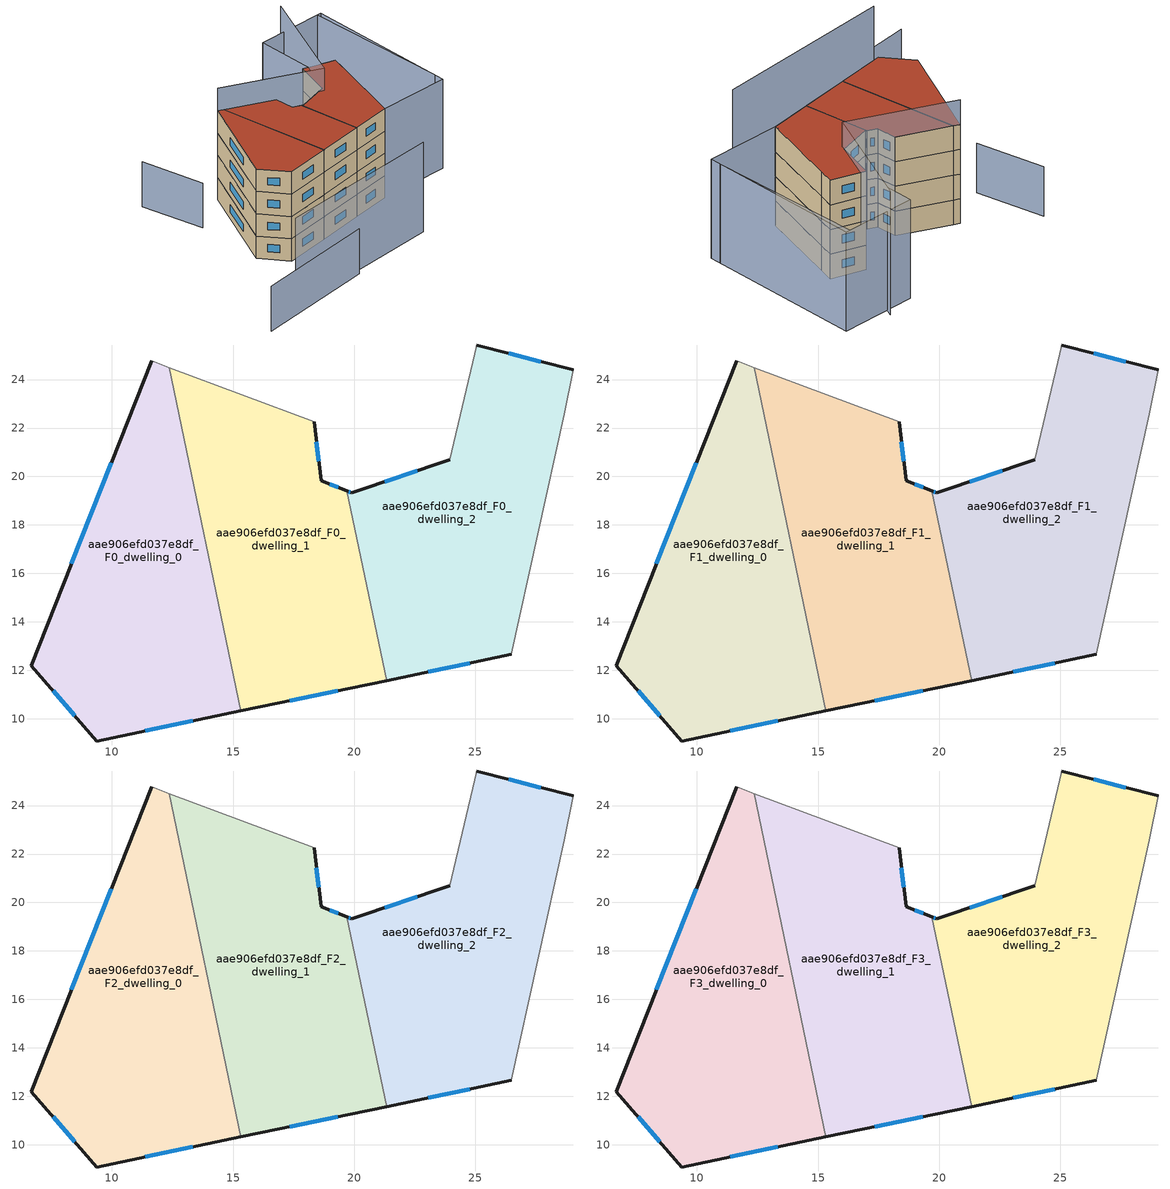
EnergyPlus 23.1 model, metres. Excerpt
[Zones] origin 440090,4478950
aae906efd037e8df_F0_dwelling_0
 floor ground (EU_floor_Construction): 12.36,24.5 15.33,10.32 9.38,9.08 6.67,12.19 11.64,24.77 z0
 wall outside (EU_wall_Construction): 11.64,24.77 6.67,12.19 9.38,9.08 15.33,10.32 z0:3
 wall adiabatic (EU_wall_Construction): 12.36,24.5 11.64,24.77 z0:3
 wall to aae906efd037e8df_F0_dwelling_1 (EU_wall_Construction): 15.33,10.32 12.36,24.5 z0:3
 window (EU_Window_Construction): 11.37,9.49 13.34,9.91 / 7.57,11.15 8.47,10.12 / 9.97,20.56 8.33,16.39 z1:2
aae906efd037e8df_F0_dwelling_1
 floor ground (EU_floor_Construction): 18.35,22.25 18.63,19.83 19.7,19.4 21.34,11.58 15.33,10.32 12.36,24.5 z0
 wall outside (EU_wall_Construction): 15.33,10.32 21.34,11.58 / 19.7,19.4 18.63,19.83 18.35,22.25 z0:3
 wall adiabatic (EU_wall_Construction): 18.35,22.25 12.36,24.5 z0:3
 wall to aae906efd037e8df_F0_dwelling_2 (EU_wall_Construction): 21.34,11.58 19.7,19.4 z0:3
 window (EU_Window_Construction): 17.34,10.74 19.33,11.16 / 18.54,20.64 18.44,21.44 / 19.34,19.55 18.99,19.69 z1:2
aae906efd037e8df_F0_dwelling_2
 floor ground (EU_floor_Construction): 29.05,24.4 28.67,22.58 26.49,12.65 21.34,11.58 19.7,19.4 19.91,19.32 23.95,20.7 25.05,25.43 z0
 wall outside (EU_wall_Construction): 29.05,24.4 25.05,25.43 / 21.34,11.58 26.49,12.65 / 19.7,19.4 19.91,19.32 / 23.95,20.7 19.91,19.32 z0:3
 wall adiabatic (EU_wall_Construction): 26.49,12.65 28.67,22.58 29.05,24.4 / 25.05,25.43 23.95,20.7 z0:3
 window (EU_Window_Construction): 27.71,24.74 26.39,25.08 / 23.06,11.94 24.77,12.29 / 19.77,19.37 19.84,19.35 / 22.6,20.24 21.26,19.78 z1:2
aae906efd037e8df_F1_dwelling_0
 floor to aae906efd037e8df_F0_dwelling_0 (EU_floor_Construction): 12.36,24.5 15.33,10.32 9.38,9.08 6.67,12.19 11.63,24.77 z3
 wall outside (EU_wall_Construction): 11.64,24.77 6.67,12.19 9.38,9.08 15.33,10.32 z3:6
 wall adiabatic (EU_wall_Construction): 12.36,24.5 11.64,24.77 z3:6
 wall to aae906efd037e8df_F1_dwelling_1 (EU_wall_Construction): 15.33,10.32 12.36,24.5 z3:6
 window (EU_Window_Construction): 11.37,9.49 13.34,9.91 / 7.57,11.15 8.47,10.12 / 9.97,20.56 8.33,16.39 z4:5
aae906efd037e8df_F1_dwelling_1
 floor to aae906efd037e8df_F0_dwelling_1 (EU_floor_Construction): 18.35,22.25 18.63,19.83 19.7,19.4 21.34,11.58 15.33,10.32 12.36,24.5 z3
 wall outside (EU_wall_Construction): 15.33,10.32 21.34,11.58 / 19.7,19.4 18.63,19.83 18.35,22.25 z3:6
 wall adiabatic (EU_wall_Construction): 18.35,22.25 12.36,24.5 z3:6
 wall to aae906efd037e8df_F1_dwelling_2 (EU_wall_Construction): 21.34,11.58 19.7,19.4 z3:6
 window (EU_Window_Construction): 17.34,10.74 19.33,11.16 / 18.54,20.64 18.44,21.44 / 19.34,19.55 18.99,19.69 z4:5
aae906efd037e8df_F1_dwelling_2
 floor to aae906efd037e8df_F0_dwelling_2 (EU_floor_Construction): 29.05,24.4 28.67,22.58 26.49,12.65 21.34,11.58 19.7,19.4 19.91,19.32 23.95,20.7 25.05,25.43 z3
 wall outside (EU_wall_Construction): 29.05,24.4 25.05,25.43 / 21.34,11.58 26.49,12.65 / 19.7,19.4 19.91,19.32 / 23.95,20.7 19.91,19.32 z3:6
 wall adiabatic (EU_wall_Construction): 26.49,12.65 28.67,22.58 29.05,24.4 / 25.05,25.43 23.95,20.7 z3:6
 window (EU_Window_Construction): 27.71,24.74 26.39,25.08 / 23.06,11.94 24.77,12.29 / 19.77,19.37 19.84,19.35 / 22.6,20.24 21.26,19.78 z4:5
aae906efd037e8df_F2_dwelling_0
 floor to aae906efd037e8df_F1_dwelling_0 (EU_floor_Construction): 12.36,24.5 15.33,10.32 9.38,9.08 6.67,12.19 11.63,24.77 z6
 wall outside (EU_wall_Construction): 11.64,24.77 6.67,12.19 9.38,9.08 15.33,10.32 z6:9
 wall adiabatic (EU_wall_Construction): 12.36,24.5 11.64,24.77 z6:9
 wall to aae906efd037e8df_F2_dwelling_1 (EU_wall_Construction): 15.33,10.32 12.36,24.5 z6:9
 window (EU_Window_Construction): 11.37,9.49 13.34,9.91 / 7.57,11.15 8.47,10.12 / 9.97,20.56 8.33,16.39 z7:8
aae906efd037e8df_F2_dwelling_1
 floor to aae906efd037e8df_F1_dwelling_1 (EU_floor_Construction): 18.35,22.25 18.63,19.83 19.7,19.4 21.34,11.58 15.33,10.32 12.36,24.5 z6
 wall outside (EU_wall_Construction): 15.33,10.32 21.34,11.58 / 19.7,19.4 18.63,19.83 18.35,22.25 z6:9
 wall adiabatic (EU_wall_Construction): 18.35,22.25 12.36,24.5 z6:9
 wall to aae906efd037e8df_F2_dwelling_2 (EU_wall_Construction): 21.34,11.58 19.7,19.4 z6:9
 window (EU_Window_Construction): 17.34,10.74 19.33,11.16 / 18.54,20.64 18.44,21.44 / 19.34,19.55 18.99,19.69 z7:8
aae906efd037e8df_F2_dwelling_2
 floor to aae906efd037e8df_F1_dwelling_2 (EU_floor_Construction): 29.05,24.4 28.67,22.58 26.49,12.65 21.34,11.58 19.7,19.4 19.91,19.32 23.95,20.7 25.05,25.43 z6
 wall outside (EU_wall_Construction): 29.05,24.4 25.05,25.43 / 21.34,11.58 26.49,12.65 / 19.7,19.4 19.91,19.32 / 23.95,20.7 19.91,19.32 z6:9
 wall adiabatic (EU_wall_Construction): 26.49,12.65 28.67,22.58 29.05,24.4 / 25.05,25.43 23.95,20.7 z6:9
 window (EU_Window_Construction): 27.71,24.74 26.39,25.08 / 23.06,11.94 24.77,12.29 / 19.77,19.37 19.84,19.35 / 22.6,20.24 21.26,19.78 z7:8
aae906efd037e8df_F3_dwelling_0
 floor to aae906efd037e8df_F2_dwelling_0 (EU_floor_Construction): 12.36,24.5 15.33,10.32 9.38,9.08 6.67,12.19 11.63,24.77 z9
 wall outside (EU_wall_Construction): 11.64,24.77 6.67,12.19 9.38,9.08 15.33,10.32 z9:12
 wall adiabatic (EU_wall_Construction): 12.36,24.5 11.64,24.77 z9:12
 wall to aae906efd037e8df_F3_dwelling_1 (EU_wall_Construction): 15.33,10.32 12.36,24.5 z9:12
 window (EU_Window_Construction): 11.37,9.49 13.34,9.91 / 7.57,11.15 8.47,10.12 / 9.97,20.56 8.33,16.39 z10:11
 roof outside (EU_roof_Construction): 15.33,10.32 12.36,24.5 11.64,24.77 6.67,12.19 9.38,9.08 z12
aae906efd037e8df_F3_dwelling_1
 floor to aae906efd037e8df_F2_dwelling_1 (EU_floor_Construction): 18.35,22.25 18.63,19.83 19.7,19.4 21.34,11.58 15.33,10.32 12.36,24.5 z9
 wall outside (EU_wall_Construction): 15.33,10.32 21.34,11.58 / 19.7,19.4 18.63,19.83 18.35,22.25 z9:12
 wall adiabatic (EU_wall_Construction): 18.35,22.25 12.36,24.5 z9:12
 wall to aae906efd037e8df_F3_dwelling_2 (EU_wall_Construction): 21.34,11.58 19.7,19.4 z9:12
 window (EU_Window_Construction): 17.34,10.74 19.33,11.16 / 18.54,20.64 18.44,21.44 / 19.34,19.55 18.99,19.69 z10:11
 roof outside (EU_roof_Construction): 21.34,11.58 19.7,19.4 18.63,19.83 18.35,22.25 12.36,24.5 15.33,10.32 z12
aae906efd037e8df_F3_dwelling_2
 floor to aae906efd037e8df_F2_dwelling_2 (EU_floor_Construction): 29.05,24.4 28.67,22.58 26.49,12.65 21.34,11.58 19.7,19.4 19.91,19.32 23.95,20.7 25.05,25.43 z9
 wall outside (EU_wall_Construction): 29.05,24.4 25.05,25.43 / 21.34,11.58 26.49,12.65 / 19.7,19.4 19.91,19.32 / 23.95,20.7 19.91,19.32 z9:12
 wall adiabatic (EU_wall_Construction): 26.49,12.65 28.67,22.58 29.05,24.4 / 25.05,25.43 23.95,20.7 z9:12
 window (EU_Window_Construction): 27.71,24.74 26.39,25.08 / 23.06,11.94 24.77,12.29 / 19.77,19.37 19.84,19.35 / 22.6,20.24 21.26,19.78 z10:11
 roof outside (EU_roof_Construction): 26.49,12.65 28.67,22.58 29.05,24.4 25.05,25.43 23.95,20.7 19.91,19.32 19.7,19.4 21.34,11.58 z12
shading: 3.18,1.11 25.05,4.17 / 35.64,14.58 33.93,33.22 / 34.47,33.27 35.73,13.23 / 35.73,13.23 26.49,12.65 / 26.49,12.65 25.23,32.69 / 25.23,32.69 34.47,33.27 z0:12; -2.34,-1.02 13.5,1.98 / 4.13,29.31 6.38,21.24 z0:6; 28.88,33.77 23.8,20.21 / 23.8,20.21 11.64,24.77 z0:15
[Building]
EU S2 Campaign: North Axis=0; Terrain=City; Solar Distribution=FullExterior
[Site:Location]
Madrid: Latitude=40.5; Longitude=-3.5; Time Zone=1; Elevation=609
[SizingPeriod:WeatherFileDays]
AnnualSizingPeriod: Begin Month=1; Begin Day of Month=1; End Month=12; End Day of Month=31; Day of Week for Start Day=Monday; Use Weather File Daylight Saving Period=No; Use Weather File Rain and Snow Indicators=No
[MATERIAL]
EU_InternalMass_Material: Roughness=MediumRough; Thickness=0.1; Conductivity=1; Density=1800; Specific Heat=900; Thermal Absorptance=0.9; Solar Absorptance=0.7; Visible Absorptance=0.7
[MATERIAL:NOMASS] Roughness=MediumRough; Thermal Absorptance=0.9; Solar Absorptance=0.7; Visible Absorptance=0.7
Name | Thermal Resistance
EU_wall_NoMass | 0.459673
EU_roof_NoMass | 0.495815
EU_floor_NoMass | 0.788942
[WINDOWMATERIAL:SIMPLEGLAZINGSYSTEM]
EU_Window_SimpleGlazing: UFactor=4.26103; Solar Heat Gain Coefficient=0.85; Visible Transmittance=0.85
[CONSTRUCTION]
EU_wall_Construction: EU_wall_NoMass
EU_roof_Construction: EU_roof_NoMass
EU_floor_Construction: EU_floor_NoMass
EU_InternalMass_Construction: EU_InternalMass_Material
EU_Window_Construction: EU_Window_SimpleGlazing
[ZONE] Type=1; Multiplier=1; Ceiling Height=autocalculate; Floor Area=autocalculate; Part of Total Floor Area=Yes
Name | Volume
aae906efd037e8df_F0_dwelling_0; aae906efd037e8df_F1_dwelling_0; aae906efd037e8df_F2_dwelling_0; aae906efd037e8df_F3_dwelling_0 | 224.353
aae906efd037e8df_F0_dwelling_1; aae906efd037e8df_F1_dwelling_1; aae906efd037e8df_F2_dwelling_1; aae906efd037e8df_F3_dwelling_1 | 224.346
aae906efd037e8df_F0_dwelling_2 | 224.349
aae906efd037e8df_F1_dwelling_2; aae906efd037e8df_F2_dwelling_2; aae906efd037e8df_F3_dwelling_2 | 224.35
[INTERNALMASS] Construction=EU_InternalMass_Construction
Name | Zone or ZoneList | Surface Area
aae906efd037e8df_F0_dwelling_0_EU_InternalMass | aae906efd037e8df_F0_dwelling_0 | 74.7842
aae906efd037e8df_F0_dwelling_1_EU_InternalMass | aae906efd037e8df_F0_dwelling_1 | 74.7819
aae906efd037e8df_F0_dwelling_2_EU_InternalMass | aae906efd037e8df_F0_dwelling_2 | 74.7832
aae906efd037e8df_F1_dwelling_0_EU_InternalMass | aae906efd037e8df_F1_dwelling_0 | 74.7842
aae906efd037e8df_F1_dwelling_1_EU_InternalMass | aae906efd037e8df_F1_dwelling_1 | 74.7819
aae906efd037e8df_F1_dwelling_2_EU_InternalMass | aae906efd037e8df_F1_dwelling_2 | 74.7832
aae906efd037e8df_F2_dwelling_0_EU_InternalMass | aae906efd037e8df_F2_dwelling_0 | 74.7842
aae906efd037e8df_F2_dwelling_1_EU_InternalMass | aae906efd037e8df_F2_dwelling_1 | 74.7819
aae906efd037e8df_F2_dwelling_2_EU_InternalMass | aae906efd037e8df_F2_dwelling_2 | 74.7832
aae906efd037e8df_F3_dwelling_0_EU_InternalMass | aae906efd037e8df_F3_dwelling_0 | 74.7842
aae906efd037e8df_F3_dwelling_1_EU_InternalMass | aae906efd037e8df_F3_dwelling_1 | 74.7819
aae906efd037e8df_F3_dwelling_2_EU_InternalMass | aae906efd037e8df_F3_dwelling_2 | 74.7832
[OTHEREQUIPMENT] Fuel Type=Electricity; Design Level Calculation Method=Watts/Area; Power per Zone Floor Area=1; Fraction Latent=0; Fraction Radiant=0; Fraction Lost=0; Carbon Dioxide Generation Rate=0; EndUse Subcategory=EU_Step8_InternalGains
Name | Zone or ZoneList or Space or SpaceList | Schedule
EU_Step8_InternalGain_aae906efd037e8df_F0_dwelling_0_f000 | aae906efd037e8df_F0_dwelling_0 | EU_Step8_GainSchedule_aae906efd037e8df_F0_dwelling_0_f000
EU_Step8_InternalGain_aae906efd037e8df_F0_dwelling_1_f000 | aae906efd037e8df_F0_dwelling_1 | EU_Step8_GainSchedule_aae906efd037e8df_F0_dwelling_1_f000
EU_Step8_InternalGain_aae906efd037e8df_F0_dwelling_2_f000 | aae906efd037e8df_F0_dwelling_2 | EU_Step8_GainSchedule_aae906efd037e8df_F0_dwelling_2_f000
EU_Step8_InternalGain_aae906efd037e8df_F1_dwelling_0_f000 | aae906efd037e8df_F1_dwelling_0 | EU_Step8_GainSchedule_aae906efd037e8df_F1_dwelling_0_f000
EU_Step8_InternalGain_aae906efd037e8df_F1_dwelling_1_f000 | aae906efd037e8df_F1_dwelling_1 | EU_Step8_GainSchedule_aae906efd037e8df_F1_dwelling_1_f000
EU_Step8_InternalGain_aae906efd037e8df_F1_dwelling_2_f000 | aae906efd037e8df_F1_dwelling_2 | EU_Step8_GainSchedule_aae906efd037e8df_F1_dwelling_2_f000
EU_Step8_InternalGain_aae906efd037e8df_F2_dwelling_0_f000 | aae906efd037e8df_F2_dwelling_0 | EU_Step8_GainSchedule_aae906efd037e8df_F2_dwelling_0_f000
EU_Step8_InternalGain_aae906efd037e8df_F2_dwelling_1_f000 | aae906efd037e8df_F2_dwelling_1 | EU_Step8_GainSchedule_aae906efd037e8df_F2_dwelling_1_f000
EU_Step8_InternalGain_aae906efd037e8df_F2_dwelling_2_f000 | aae906efd037e8df_F2_dwelling_2 | EU_Step8_GainSchedule_aae906efd037e8df_F2_dwelling_2_f000
EU_Step8_InternalGain_aae906efd037e8df_F3_dwelling_0_f000 | aae906efd037e8df_F3_dwelling_0 | EU_Step8_GainSchedule_aae906efd037e8df_F3_dwelling_0_f000
EU_Step8_InternalGain_aae906efd037e8df_F3_dwelling_1_f000 | aae906efd037e8df_F3_dwelling_1 | EU_Step8_GainSchedule_aae906efd037e8df_F3_dwelling_1_f000
EU_Step8_InternalGain_aae906efd037e8df_F3_dwelling_2_f000 | aae906efd037e8df_F3_dwelling_2 | EU_Step8_GainSchedule_aae906efd037e8df_F3_dwelling_2_f000
[ZONEVENTILATION:DESIGNFLOWRATE] Schedule=EU_AlwaysOn; Design Flow Rate Calculation Method=AirChanges/Hour; Air Changes per Hour=0.719161; Ventilation Type=Natural; Fan Pressure Rise=0; Fan Total Efficiency=1; Constant Term Coefficient=1; Temperature Term Coefficient=0; Velocity Term Coefficient=0; Velocity Squared Term Coefficient=0; Minimum Indoor Temperature=-100; Maximum Indoor Temperature=100; Delta Temperature=-100; Minimum Outdoor Temperature=-100; Maximum Outdoor Temperature=100; Maximum Wind Speed=40
Name | Zone or ZoneList or Space or SpaceList
EU_ConstantAir_aae906efd037e8df_F0_dwelling_0 | aae906efd037e8df_F0_dwelling_0
EU_ConstantAir_aae906efd037e8df_F0_dwelling_1 | aae906efd037e8df_F0_dwelling_1
EU_ConstantAir_aae906efd037e8df_F0_dwelling_2 | aae906efd037e8df_F0_dwelling_2
EU_ConstantAir_aae906efd037e8df_F1_dwelling_0 | aae906efd037e8df_F1_dwelling_0
EU_ConstantAir_aae906efd037e8df_F1_dwelling_1 | aae906efd037e8df_F1_dwelling_1
EU_ConstantAir_aae906efd037e8df_F1_dwelling_2 | aae906efd037e8df_F1_dwelling_2
EU_ConstantAir_aae906efd037e8df_F2_dwelling_0 | aae906efd037e8df_F2_dwelling_0
EU_ConstantAir_aae906efd037e8df_F2_dwelling_1 | aae906efd037e8df_F2_dwelling_1
EU_ConstantAir_aae906efd037e8df_F2_dwelling_2 | aae906efd037e8df_F2_dwelling_2
EU_ConstantAir_aae906efd037e8df_F3_dwelling_0 | aae906efd037e8df_F3_dwelling_0
EU_ConstantAir_aae906efd037e8df_F3_dwelling_1 | aae906efd037e8df_F3_dwelling_1
EU_ConstantAir_aae906efd037e8df_F3_dwelling_2 | aae906efd037e8df_F3_dwelling_2
[HVACTEMPLATE:THERMOSTAT] Constant Heating Setpoint=20; Constant Cooling Setpoint=50
EU_HeatOnly_aae906efd037e8df_F0_dwelling_0; EU_HeatOnly_aae906efd037e8df_F0_dwelling_1; EU_HeatOnly_aae906efd037e8df_F0_dwelling_2; EU_HeatOnly_aae906efd037e8df_F1_dwelling_0; EU_HeatOnly_aae906efd037e8df_F1_dwelling_1; EU_HeatOnly_aae906efd037e8df_F1_dwelling_2; EU_HeatOnly_aae906efd037e8df_F2_dwelling_0; EU_HeatOnly_aae906efd037e8df_F2_dwelling_1; EU_HeatOnly_aae906efd037e8df_F2_dwelling_2; EU_HeatOnly_aae906efd037e8df_F3_dwelling_0; EU_HeatOnly_aae906efd037e8df_F3_dwelling_1; EU_HeatOnly_aae906efd037e8df_F3_dwelling_2
[HVACTEMPLATE:ZONE:IDEALLOADSAIRSYSTEM] System Availability Schedule=EU_AlwaysOn; Maximum Heating Supply Air Temperature=50; Minimum Cooling Supply Air Temperature=13; Maximum Heating Supply Air Humidity Ratio=0.0156; Minimum Cooling Supply Air Humidity Ratio=0.0077; Heating Limit=NoLimit; Cooling Limit=NoLimit; Heating Availability Schedule=EU_AlwaysOn; Cooling Availability Schedule=EU_CoolingOff; Dehumidification Control Type=ConstantSensibleHeatRatio; Cooling Sensible Heat Ratio=0.7; Dehumidification Setpoint=60; Humidification Control Type=None; Humidification Setpoint=30; Outdoor Air Method=None; Outdoor Air Flow Rate per Person=0.00944; Outdoor Air Flow Rate per Zone Floor Area=0; Outdoor Air Flow Rate per Zone=0; Demand Controlled Ventilation Type=None; Outdoor Air Economizer Type=NoEconomizer; Heat Recovery Type=None; Sensible Heat Recovery Effectiveness=0.7; Latent Heat Recovery Effectiveness=0.65
Name | Template Thermostat
aae906efd037e8df_F0_dwelling_0 | EU_HeatOnly_aae906efd037e8df_F0_dwelling_0
aae906efd037e8df_F0_dwelling_1 | EU_HeatOnly_aae906efd037e8df_F0_dwelling_1
aae906efd037e8df_F0_dwelling_2 | EU_HeatOnly_aae906efd037e8df_F0_dwelling_2
aae906efd037e8df_F1_dwelling_0 | EU_HeatOnly_aae906efd037e8df_F1_dwelling_0
aae906efd037e8df_F1_dwelling_1 | EU_HeatOnly_aae906efd037e8df_F1_dwelling_1
aae906efd037e8df_F1_dwelling_2 | EU_HeatOnly_aae906efd037e8df_F1_dwelling_2
aae906efd037e8df_F2_dwelling_0 | EU_HeatOnly_aae906efd037e8df_F2_dwelling_0
aae906efd037e8df_F2_dwelling_1 | EU_HeatOnly_aae906efd037e8df_F2_dwelling_1
aae906efd037e8df_F2_dwelling_2 | EU_HeatOnly_aae906efd037e8df_F2_dwelling_2
aae906efd037e8df_F3_dwelling_0 | EU_HeatOnly_aae906efd037e8df_F3_dwelling_0
aae906efd037e8df_F3_dwelling_1 | EU_HeatOnly_aae906efd037e8df_F3_dwelling_1
aae906efd037e8df_F3_dwelling_2 | EU_HeatOnly_aae906efd037e8df_F3_dwelling_2
[SIZING:ZONE] Zone Cooling Design Supply Air Temperature Input Method=SupplyAirTemperature; Zone Cooling Design Supply Air Temperature=13; Zone Heating Design Supply Air Temperature Input Method=SupplyAirTemperature; Zone Heating Design Supply Air Temperature=50; Zone Cooling Design Supply Air Humidity Ratio=0.008; Zone Heating Design Supply Air Humidity Ratio=0.008; Cooling Design Air Flow Method=DesignDay; Cooling Design Air Flow Rate=0; Cooling Minimum Air Flow per Zone Floor Area=0.000762; Cooling Minimum Air Flow=0; Cooling Minimum Air Flow Fraction=0.2; Heating Design Air Flow Method=DesignDay; Heating Design Air Flow Rate=0; Heating Maximum Air Flow per Zone Floor Area=0.002032; Heating Maximum Air Flow=0.141576; Heating Maximum Air Flow Fraction=0.3; Account for Dedicated Outdoor Air System=No; Dedicated Outdoor Air System Control Strategy=NeutralSupplyAir; Dedicated Outdoor Air Low Setpoint Temperature for Design=autosize; Dedicated Outdoor Air High Setpoint Temperature for Design=autosize; Zone Load Sizing Method=Sensible Load Only No Latent Load; Zone Latent Cooling Design Supply Air Humidity Ratio Input Method=HumidityRatioDifference; Zone Cooling Design Supply Air Humidity Ratio Difference=0.005; Zone Latent Heating Design Supply Air Humidity Ratio Input Method=HumidityRatioDifference; Zone Humidification Design Supply Air Humidity Ratio Difference=0.005
aae906efd037e8df_F0_dwelling_0; aae906efd037e8df_F0_dwelling_1; aae906efd037e8df_F0_dwelling_2; aae906efd037e8df_F1_dwelling_0; aae906efd037e8df_F1_dwelling_1; aae906efd037e8df_F1_dwelling_2; aae906efd037e8df_F2_dwelling_0; aae906efd037e8df_F2_dwelling_1; aae906efd037e8df_F2_dwelling_2; aae906efd037e8df_F3_dwelling_0; aae906efd037e8df_F3_dwelling_1; aae906efd037e8df_F3_dwelling_2
[SCHEDULE:CONSTANT]
Name | Hourly Value
EU_AlwaysOn | 1
EU_CoolingOff | 0
[SCHEDULE:FILE] Column Number=1; Rows to Skip at Top=0; Number of Hours of Data=8760; Column Separator=Comma; Interpolate to Timestep=No; Minutes per Item=60; Adjust Schedule for Daylight Savings=Yes
Name | File
EU_Step8_GainSchedule_aae906efd037e8df_F0_dwelling_0_f000 | ../../schedules/aae906efd037e8df/aae906efd037e8df_F0_dwelling_0_f000_gain.csv
EU_Step8_GainSchedule_aae906efd037e8df_F0_dwelling_1_f000 | ../../schedules/aae906efd037e8df/aae906efd037e8df_F0_dwelling_1_f000_gain.csv
EU_Step8_GainSchedule_aae906efd037e8df_F0_dwelling_2_f000 | ../../schedules/aae906efd037e8df/aae906efd037e8df_F0_dwelling_2_f000_gain.csv
EU_Step8_GainSchedule_aae906efd037e8df_F1_dwelling_0_f000 | ../../schedules/aae906efd037e8df/aae906efd037e8df_F1_dwelling_0_f000_gain.csv
EU_Step8_GainSchedule_aae906efd037e8df_F1_dwelling_1_f000 | ../../schedules/aae906efd037e8df/aae906efd037e8df_F1_dwelling_1_f000_gain.csv
EU_Step8_GainSchedule_aae906efd037e8df_F1_dwelling_2_f000 | ../../schedules/aae906efd037e8df/aae906efd037e8df_F1_dwelling_2_f000_gain.csv
EU_Step8_GainSchedule_aae906efd037e8df_F2_dwelling_0_f000 | ../../schedules/aae906efd037e8df/aae906efd037e8df_F2_dwelling_0_f000_gain.csv
EU_Step8_GainSchedule_aae906efd037e8df_F2_dwelling_1_f000 | ../../schedules/aae906efd037e8df/aae906efd037e8df_F2_dwelling_1_f000_gain.csv
EU_Step8_GainSchedule_aae906efd037e8df_F2_dwelling_2_f000 | ../../schedules/aae906efd037e8df/aae906efd037e8df_F2_dwelling_2_f000_gain.csv
EU_Step8_GainSchedule_aae906efd037e8df_F3_dwelling_0_f000 | ../../schedules/aae906efd037e8df/aae906efd037e8df_F3_dwelling_0_f000_gain.csv
EU_Step8_GainSchedule_aae906efd037e8df_F3_dwelling_1_f000 | ../../schedules/aae906efd037e8df/aae906efd037e8df_F3_dwelling_1_f000_gain.csv
EU_Step8_GainSchedule_aae906efd037e8df_F3_dwelling_2_f000 | ../../schedules/aae906efd037e8df/aae906efd037e8df_F3_dwelling_2_f000_gain.csv
